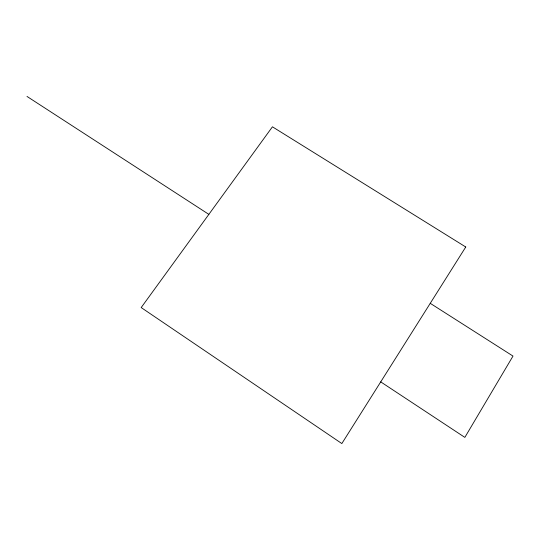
<?xml version="1.0" encoding="UTF-8"?>
<svg xmlns="http://www.w3.org/2000/svg" width="540" height="540" viewBox="0 0 540 540"><rect width="100%" height="100%" fill="white"/><g stroke="black" fill="none" stroke-linecap="round" stroke-linejoin="round"><path stroke-width="0.81" d="M430.245 303.325L513 356.076L464.846 437.387L380.727 381.881M27 96.437L208.859 214.373M465.757 246.996L341.84 443.563L141.19 307.564L272.437 126.812L465.757 246.996"/></g></svg>
